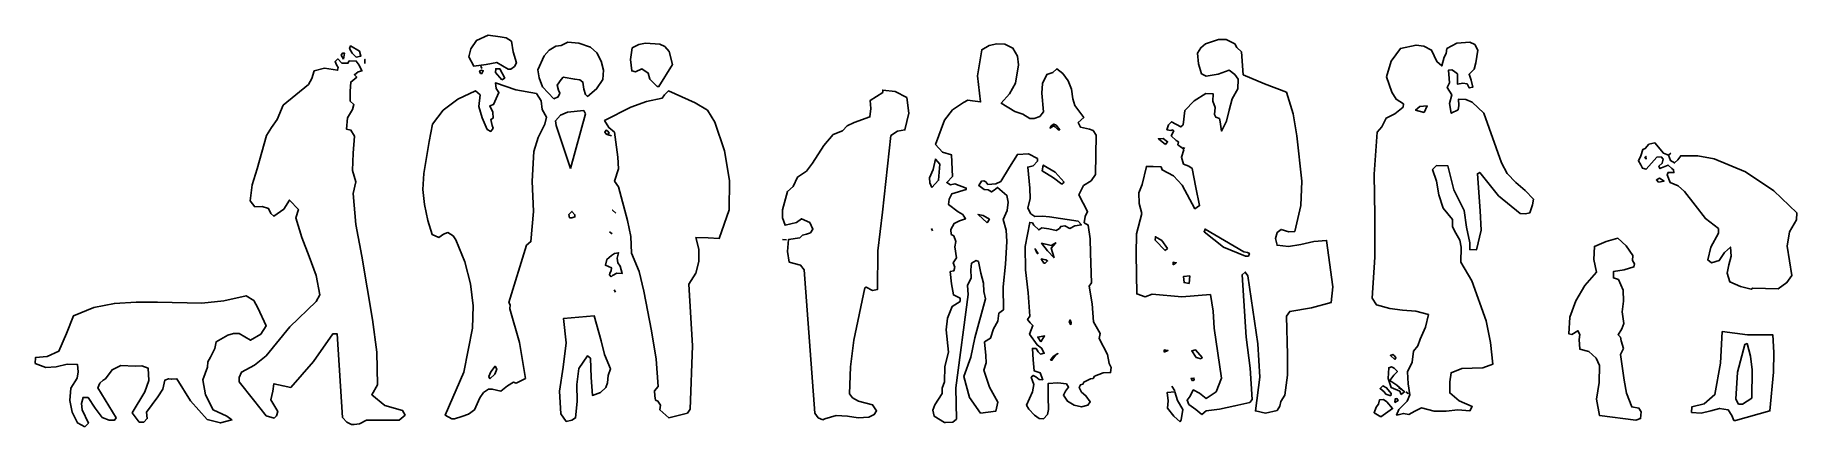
# Model space of a CAD drawing. Header units: metres. Extents: x 28 to 35.52, y 51.07 to 52.74.
import ezdxf

# ---------------------------------------------------------------- set-up
doc = ezdxf.new("R2010")
doc.units = ezdxf.units.M
doc.header["$MEASUREMENT"] = 0
doc.layers.add('PIBITOS', color=8, linetype='Continuous')

msp = doc.modelspace()

# ---------------------------------------------------------------- linework, layer by layer
at = {"layer": 'PIBITOS', "linetype": 'Continuous'}
for points in [[(30.0222, 52.5952), (29.9739, 52.6237), (29.9287, 52.6149), (29.8758, 52.6082), (29.8551, 52.6478), (29.8637, 52.6809), (29.888, 52.7175), (29.9373, 52.7399), (29.988, 52.7329), (30.0134, 52.7284), (30.0365, 52.7142), (30.0433, 52.6691), (30.0579, 52.6218), (30.0498, 52.6063), (30.0339, 52.595), (30.0222, 52.5952)], [(32.9839, 51.1197), (32.9589, 51.1398), (32.9281, 51.162), (32.9207, 51.1797), (32.9347, 51.197), (32.9471, 51.2241), (32.9741, 51.2099), (33.003, 51.1877), (33.0447, 51.2161), (33.0675, 51.2743), (33.037, 51.4881), (33.0327, 51.5606), (33.0206, 51.6313), (32.8992, 51.6222), (32.7723, 51.6329), (32.7427, 51.6218), (32.7058, 51.6343), (32.7037, 51.8045), (32.7056, 51.8905), (32.7271, 51.9781), (32.7163, 52.0213), (32.7153, 52.0663), (32.7298, 52.1012), (32.7472, 52.1791), (32.7765, 52.1784), (32.8097, 52.1777), (32.8153, 52.1639), (32.8636, 52.1393), (32.8999, 52.0994), (32.9544, 51.9985), (32.9743, 52.0117), (32.9583, 52.0884), (32.9426, 52.1708), (32.9291, 52.1809), (32.9058, 52.1893), (32.8967, 52.2188), (32.9071, 52.2499), (32.8976, 52.2599), (32.8822, 52.2719), (32.8844, 52.2836), (32.8748, 52.2897), (32.8537, 52.3097), (32.864, 52.331), (32.8601, 52.335), (32.8523, 52.3332), (32.8347, 52.3356), (32.8411, 52.3569), (32.855, 52.3703), (32.8937, 52.348), (32.9037, 52.3575), (32.9109, 52.418), (32.9509, 52.4601), (33.0005, 52.4903), (33.0317, 52.4896), (33.0311, 52.4584), (33.0402, 52.4308), (33.0376, 52.4015), (33.0432, 52.3896), (33.0587, 52.3834), (33.0623, 52.3697), (33.0673, 52.3304), (33.0898, 52.373), (33.1006, 52.4197), (33.1134, 52.4683), (33.1378, 52.5108), (33.1387, 52.5518), (33.1255, 52.5717), (33.1005, 52.5898), (33.0532, 52.5733), (33.0021, 52.5646), (32.9828, 52.5748), (32.97, 52.6181), (32.9652, 52.6632), (32.9794, 52.6864), (32.9993, 52.7035), (33.0545, 52.7219), (33.0877, 52.7211), (33.1245, 52.7027), (33.1339, 52.6869), (33.1531, 52.6688), (33.1607, 52.5709), (33.2517, 52.5317), (33.3448, 52.4964), (33.3741, 52.4038), (33.3896, 52.3096), (33.4107, 52.1155), (33.4065, 52.012), (33.3806, 51.9011), (33.3551, 51.8997), (33.3221, 51.9102), (33.3062, 51.8968), (33.2978, 51.8716), (33.3049, 51.8421), (33.3537, 51.8371), (33.4067, 51.8457), (33.4618, 51.8582), (33.5166, 51.8628), (33.5436, 51.6647), (33.5362, 51.5984), (33.4516, 51.5748), (33.3593, 51.5593), (33.3452, 51.54), (33.3494, 51.3737), (33.3494, 51.2876), (33.3377, 51.2018), (33.3215, 51.1748), (33.3172, 51.1553), (33.305, 51.1361), (33.2559, 51.1254), (33.213, 51.1342), (33.2319, 51.2785), (33.2233, 51.4214), (33.1808, 51.7118), (33.1694, 51.7277), (33.1555, 51.7163), (33.1731, 51.4499), (33.1897, 51.3166), (33.1985, 51.1834), (33.1884, 51.1699), (33.1255, 51.1557), (33.0587, 51.1415), (33.0018, 51.1349), (32.9839, 51.1197)], [(29.319, 52.6381), (29.3096, 52.654), (29.3157, 52.6636), (29.3235, 52.6634), (29.319, 52.6381)], [(29.374, 52.6467), (29.3567, 52.6627), (29.3454, 52.6825), (29.3496, 52.6942), (29.3882, 52.6718), (29.3936, 52.6502), (29.374, 52.6467)], [(30.2169, 52.4677), (30.1691, 52.5196), (30.1543, 52.5571), (30.1492, 52.5924), (30.176, 52.6524), (30.198, 52.6754), (30.2257, 52.6924), (30.2493, 52.6958), (30.277, 52.7108), (30.3238, 52.7059), (30.3743, 52.6891), (30.4012, 52.6651), (30.4199, 52.6295), (30.4288, 52.5901), (30.426, 52.5511), (30.3997, 52.5106), (30.3618, 52.4782), (30.3522, 52.4862), (30.3449, 52.5099), (30.3417, 52.5393), (30.3282, 52.5493), (30.3067, 52.5518), (30.258, 52.5607), (30.2481, 52.5511), (30.2319, 52.526), (30.2372, 52.5044), (30.2428, 52.4925), (30.2366, 52.477), (30.2169, 52.4677)], [(30.6581, 52.5205), (30.6275, 52.5525), (30.6203, 52.5781), (30.5933, 52.5963), (30.5656, 52.5832), (30.55, 52.5875), (30.5453, 52.6365), (30.5522, 52.6852), (30.5799, 52.7002), (30.6094, 52.7055), (30.6699, 52.7022), (30.6912, 52.6919), (30.7103, 52.67), (30.7247, 52.6149), (30.6659, 52.5204), (30.6581, 52.5205)], [(31.8859, 51.0852), (31.8415, 51.1117), (31.8362, 51.1372), (31.8446, 51.1605), (31.875, 51.2087), (31.8755, 51.2322), (31.8859, 51.2593), (31.8873, 51.3238), (31.9024, 51.3861), (31.8927, 51.4802), (31.8977, 51.5309), (31.9184, 51.5813), (31.9521, 51.6021), (31.9524, 51.6158), (31.9234, 51.6301), (31.9147, 51.6772), (31.91, 51.7301), (31.9257, 51.7337), (31.9299, 51.7492), (31.9225, 51.767), (31.9367, 51.7882), (31.9299, 51.8353), (31.9343, 51.8587), (31.925, 51.8823), (31.9134, 51.8885), (31.912, 51.91), (31.9262, 51.9351), (31.9499, 51.9463), (31.9756, 51.9556), (31.9642, 51.9734), (31.943, 51.9856), (31.9026, 52.0158), (31.905, 52.0393), (31.9173, 52.0625), (31.9783, 52.0807), (31.9785, 52.0865), (31.93, 52.1052), (31.9103, 52.0998), (31.8949, 52.1099), (31.9189, 52.1367), (31.9151, 52.2287), (31.8762, 52.2394), (31.8476, 52.2733), (31.8851, 52.3761), (31.9193, 52.4203), (31.967, 52.4525), (31.9848, 52.4619), (32.0043, 52.4595), (32.0394, 52.4548), (32.0262, 52.5666), (32.0443, 52.6777), (32.076, 52.6965), (32.1094, 52.7036), (32.1426, 52.7009), (32.1775, 52.6845), (32.1963, 52.6509), (32.2013, 52.6136), (32.1879, 52.5356), (32.1634, 52.4892), (32.1273, 52.449), (32.1852, 52.4144), (32.2201, 52.4019), (32.249, 52.3837), (32.2686, 52.3833), (32.2923, 52.3925), (32.3083, 52.4117), (32.3003, 52.4921), (32.3032, 52.5331), (32.3217, 52.5718), (32.3473, 52.581), (32.3652, 52.5963), (32.3902, 52.5762), (32.413, 52.5444), (32.4278, 52.5088), (32.4328, 52.4677), (32.442, 52.4401), (32.4799, 52.3884), (32.456, 52.3674), (32.4653, 52.3476), (32.5043, 52.3389), (32.5198, 52.3327), (32.533, 52.3129), (32.5293, 52.1448), (32.5111, 52.1178), (32.4794, 52.097), (32.459, 52.0583), (32.4965, 51.9871), (32.4862, 51.9658), (32.4817, 51.9385), (32.4991, 51.9283), (32.5076, 51.8695), (32.5082, 51.8088), (32.5132, 51.6816), (32.5031, 51.6681), (32.5151, 51.5916), (32.5213, 51.5152), (32.5495, 51.4657), (32.5451, 51.4442), (32.5808, 51.375), (32.5878, 51.3377), (32.5972, 51.3199), (32.5947, 51.2984), (32.5634, 51.2972), (32.5259, 51.2823), (32.5198, 51.2727), (32.5081, 51.271), (32.4804, 51.2579), (32.4763, 51.2482), (32.4665, 51.2465), (32.4603, 51.2349), (32.4697, 51.2151), (32.4889, 51.1991), (32.5079, 51.1732), (32.4978, 51.1597), (32.4702, 51.1525), (32.4391, 51.1591), (32.4101, 51.1754), (32.3931, 51.2012), (32.4013, 51.2186), (32.4154, 51.2359), (32.4059, 51.2498), (32.3688, 51.2545), (32.3277, 51.2515), (32.3284, 51.1928), (32.3291, 51.14), (32.3248, 51.1186), (32.3087, 51.1013), (32.2892, 51.1018), (32.2699, 51.1159), (32.2451, 51.1419), (32.2357, 51.1597), (32.2604, 51.2158), (32.267, 51.247), (32.2559, 51.2785), (32.2639, 51.2862), (32.2755, 51.28), (32.2889, 51.268), (32.3046, 51.2677), (32.2935, 51.2973), (32.2683, 51.3056), (32.2634, 51.3527), (32.2606, 51.4016), (32.2762, 51.4013), (32.2857, 51.3874), (32.2953, 51.3774), (32.311, 51.381), (32.2997, 51.4027), (32.2805, 51.4168), (32.2483, 51.4625), (32.2628, 51.4994), (32.2513, 51.5114), (32.2399, 51.5253), (32.2499, 51.5388), (32.2424, 51.6387), (32.2308, 51.7367), (32.2291, 51.8365), (32.249, 51.9397), (32.2607, 51.9375), (32.2664, 51.9276), (32.2874, 51.9076), (32.3013, 51.9171), (32.3306, 51.9125), (32.3617, 51.906), (32.3756, 51.9135), (32.3816, 51.9231), (32.3993, 51.9247), (32.4206, 51.9144), (32.4423, 51.9257), (32.4698, 51.929), (32.4564, 51.9449), (32.3336, 51.9633), (32.3044, 51.9659), (32.2711, 51.9647), (32.2538, 51.9768), (32.2406, 52.0006), (32.2513, 52.0414), (32.2503, 52.0864), (32.2406, 52.1766), (32.2641, 52.1819), (32.2822, 52.2011), (32.2824, 52.2128), (32.2438, 52.2332), (32.1968, 52.2303), (32.1623, 52.1763), (32.1258, 52.1146), (32.104, 52.1053), (32.0707, 52.1021), (32.0612, 52.114), (32.0535, 52.1181), (32.0437, 52.1164), (32.0315, 52.0971), (32.0546, 52.0809), (32.0722, 52.0786), (32.0857, 52.0705), (32.0976, 52.078), (32.1115, 52.0895), (32.1518, 52.0553), (32.157, 52.0259), (32.1524, 51.9908), (32.1359, 51.952), (32.1485, 51.9068), (32.1514, 51.8578), (32.1454, 51.7621), (32.1354, 51.6645), (32.1371, 51.5667), (32.1172, 51.5515), (32.1126, 51.5183), (32.0943, 51.4855), (32.0816, 51.4447), (32.0559, 51.4296), (32.0624, 51.3708), (32.0637, 51.3395), (32.0532, 51.3084), (32.077, 51.2355), (32.1128, 51.1722), (32.1041, 51.1332), (32.0394, 51.1249), (31.992, 51.1924), (31.9685, 51.281), (31.9977, 51.3644), (32.0152, 51.4462), (32.0599, 51.6134), (32.0528, 51.6448), (32.0516, 51.6801), (32.0408, 51.7233), (32.0302, 51.7725), (32.0205, 51.7766), (32.0007, 51.7653), (31.9981, 51.738), (31.9993, 51.7027), (31.9829, 51.6698), (31.986, 51.6326), (31.9342, 51.2328), (31.9371, 51.0998), (31.9212, 51.0864), (31.8898, 51.0852), (31.8859, 51.0852)], [(33.815, 51.117), (33.8253, 51.1402), (33.8414, 51.1575), (33.8613, 51.1766), (33.8717, 51.2037), (33.8649, 51.2508), (33.8622, 51.3017), (33.8826, 51.3423), (33.8876, 51.3892), (33.9057, 51.4122), (33.9161, 51.4414), (33.9387, 51.4917), (33.9516, 51.5462), (33.8972, 51.5611), (33.8406, 51.5643), (33.786, 51.5714), (33.7296, 51.5882), (33.7107, 51.616), (33.7224, 51.7918), (33.7224, 51.9678), (33.7204, 52.1458), (33.7322, 52.3255), (33.7523, 52.3485), (33.7707, 52.3853), (33.8083, 52.404), (33.8441, 52.4326), (33.8444, 52.4463), (33.8136, 52.4665), (33.7947, 52.4963), (33.7726, 52.5613), (33.7917, 52.6293), (33.832, 52.6832), (33.8988, 52.6974), (33.932, 52.6927), (33.9649, 52.6763), (33.9873, 52.6269), (34.0084, 52.6089), (34.019, 52.6458), (34.0271, 52.6613), (34.0296, 52.6827), (34.0731, 52.7052), (34.1279, 52.7099), (34.1492, 52.6996), (34.1624, 52.6759), (34.1534, 52.6213), (34.1469, 52.5941), (34.1249, 52.5731), (34.1341, 52.5474), (34.1413, 52.5179), (34.1256, 52.5144), (34.1162, 52.5322), (34.0986, 52.5345), (34.0751, 52.5311), (34.0761, 52.5741), (34.0588, 52.5882), (34.051, 52.5923), (34.0373, 52.5906), (34.0404, 52.5554), (34.042, 52.5358), (34.0318, 52.5164), (34.0506, 52.4847), (34.042, 52.4478), (34.0489, 52.4065), (34.0785, 52.4215), (34.0809, 52.4391), (34.0795, 52.4665), (34.1108, 52.4658), (34.1379, 52.4535), (34.1878, 52.4074), (34.2632, 52.1945), (34.2877, 52.149), (34.324, 52.111), (34.3643, 52.0769), (34.4006, 52.0389), (34.3962, 52.0155), (34.3837, 51.9806), (34.366, 51.9771), (34.3426, 51.9776), (34.2504, 52.054), (34.1704, 52.1535), (34.1605, 52.1479), (34.1727, 51.9892), (34.1767, 51.9069), (34.1573, 51.8233), (34.1279, 51.8239), (34.1286, 51.8532), (34.1144, 51.9201), (34.1042, 51.9907), (34.0593, 52.0797), (34.0341, 52.1819), (33.9853, 52.183), (33.9692, 52.1658), (33.9858, 52.1165), (33.9962, 52.0576), (34.0145, 52.0005), (34.0545, 51.9527), (34.0538, 51.9214), (34.0688, 51.8937), (34.0858, 51.864), (34.091, 51.8345), (34.0896, 51.77), (34.1367, 51.6907), (34.1975, 51.5192), (34.217, 51.4269), (34.2267, 51.3347), (34.1833, 51.3181), (34.1383, 51.3171), (34.0933, 51.3162), (34.0479, 51.2976), (34.0431, 51.2586), (34.0421, 51.2117), (34.0824, 51.1776), (34.1385, 51.1528), (34.1284, 51.1355), (34.0776, 51.1385), (34.0266, 51.1338), (33.9758, 51.133), (33.9213, 51.1479), (33.8936, 51.1328), (33.8679, 51.1197), (33.8445, 51.1241), (33.817, 51.1169), (33.815, 51.117)], [(29.353, 51.0766), (29.3337, 51.0869), (29.3145, 51.1068), (29.2931, 51.4633), (29.2735, 51.4637), (29.1907, 51.3462), (29.0944, 51.2349), (29.0613, 51.2415), (29.0224, 51.2502), (29.0178, 51.219), (29.0091, 51.182), (29.0393, 51.1325), (29.033, 51.113), (29.0231, 51.1035), (28.99, 51.114), (28.9348, 51.1817), (28.8739, 51.2593), (28.8743, 51.2769), (28.8846, 51.3002), (28.94, 51.3302), (28.9898, 51.3702), (29.0903, 51.4932), (29.2023, 51.6022), (29.2185, 51.6311), (29.2028, 51.7136), (29.1733, 51.7945), (29.1418, 51.8754), (29.1163, 51.96), (29.1268, 51.995), (29.0886, 52.035), (29.0643, 51.9964), (29.0225, 51.966), (29.0091, 51.978), (28.9998, 51.9998), (28.9726, 52.0082), (28.9413, 52.0069), (28.9204, 52.0328), (28.9297, 52.1011), (28.9507, 52.169), (28.991, 52.3109), (29.0114, 52.3457), (29.0356, 52.3803), (29.0624, 52.4404), (29.1699, 52.5299), (29.1842, 52.555), (29.1947, 52.5881), (29.238, 52.5988), (29.2945, 52.5898), (29.2967, 52.6015), (29.2891, 52.6134), (29.2836, 52.6272), (29.2956, 52.6386), (29.3128, 52.6207), (29.3382, 52.6201), (29.3443, 52.6297), (29.3736, 52.6291), (29.3869, 52.6112), (29.3981, 52.5875), (29.3824, 52.5839), (29.3664, 52.5706), (29.376, 52.5606), (29.3501, 52.5396), (29.3473, 52.5006), (29.3483, 52.4575), (29.3636, 52.4435), (29.3573, 52.4221), (29.337, 52.3874), (29.332, 52.3386), (29.3514, 52.3343), (29.3665, 52.3085), (29.361, 52.2363), (29.3574, 52.162), (29.372, 52.1128), (29.3611, 52.0641), (29.3719, 51.9309), (29.3982, 51.7954), (29.4431, 51.5245), (29.4615, 51.3852), (29.4643, 51.2463), (29.4399, 51.2038), (29.4956, 51.1576), (29.5714, 51.1364), (29.5827, 51.1166), (29.5568, 51.0956), (29.4179, 51.0948), (29.3883, 51.0798), (29.3647, 51.0764), (29.353, 51.0766)], [(29.4105, 52.6185), (29.4109, 52.6361), (29.4105, 52.6185)], [(29.9044, 52.5763), (29.9007, 52.5862), (29.9086, 52.5899), (29.9164, 52.5878), (29.9103, 52.5762), (29.9044, 52.5763)], [(29.9107, 52.5977), (29.9051, 52.6076)], [(29.9957, 52.5489), (29.969, 52.5807), (29.9694, 52.5964), (29.987, 52.596), (30.0076, 52.5564), (29.9957, 52.5489)], [(29.7818, 51.1004), (29.7529, 51.1167), (29.8332, 51.3007), (29.8706, 51.4877), (29.8727, 51.5835), (29.8611, 51.6776), (29.8377, 51.772), (29.7987, 51.8648), (29.7874, 51.8826), (29.7642, 51.8968), (29.7464, 51.8894), (29.7266, 51.8761), (29.6975, 51.8885), (29.6793, 51.9476), (29.6652, 52.0164), (29.6588, 52.081), (29.6622, 52.1494), (29.6848, 52.2858), (29.7001, 52.3598), (29.7445, 52.4195), (29.8081, 52.4669), (29.8832, 52.5024), (29.9024, 52.4844), (29.8974, 52.4356), (29.9119, 52.3864), (29.9324, 52.3371), (29.9478, 52.3289), (29.9579, 52.3424), (29.9542, 52.3542), (29.9489, 52.3797), (29.9588, 52.3854), (29.9575, 52.4108), (29.9444, 52.4385), (29.9601, 52.444), (29.9828, 52.4944), (29.9714, 52.5122), (29.968, 52.5358), (30.0554, 52.5065), (30.1431, 52.4908), (30.1639, 52.4591), (30.167, 52.4219), (30.1858, 52.3901), (30.1793, 52.359), (30.1507, 52.3029), (30.1317, 52.2427), (30.125, 52.1157), (30.13, 51.9865), (30.1193, 51.8577), (30.1014, 51.8424), (30.0256, 51.5977), (30.0312, 51.5878), (30.0289, 51.5702), (30.0707, 51.4265), (30.0966, 51.2734), (30.0571, 51.2528), (30.0454, 51.2569), (30.0196, 51.2419), (29.9918, 51.219), (29.9548, 51.2276), (29.9392, 51.228), (29.9173, 51.2128), (29.9012, 51.1897), (29.8785, 51.1394), (29.8527, 51.1204), (29.8251, 51.1112), (29.7936, 51.1002), (29.7818, 51.1004)], [(30.709, 51.1054), (30.6706, 51.1395), (30.673, 51.159), (30.6617, 51.1768), (30.652, 51.181), (30.6485, 51.1986), (30.647, 51.2202), (30.6631, 51.2394), (30.6539, 51.355), (30.635, 51.4767), (30.6016, 51.6456), (30.582, 51.7301), (30.5485, 51.8091), (30.5462, 51.8796), (30.532, 51.9483), (30.4941, 52.0919), (30.477, 52.1158), (30.4939, 52.1682), (30.4911, 52.2191), (30.4758, 52.3251), (30.4528, 52.3451), (30.4339, 52.3749), (30.5466, 52.433), (30.6137, 52.457), (30.6805, 52.4711), (30.6906, 52.4846), (30.7066, 52.5019), (30.8208, 52.4504), (30.873, 52.42), (30.9051, 52.3684), (30.9454, 52.2462), (30.968, 52.1186), (30.9653, 51.9935), (30.9234, 51.8712), (30.8766, 51.8742), (30.8238, 51.8754), (30.8364, 51.8262), (30.8372, 51.7734), (30.8243, 51.7228), (30.794, 51.6765), (30.8096, 51.4122), (30.7998, 51.1425), (30.7877, 51.1251), (30.709, 51.1054)], [(31.3659, 51.0967), (31.3466, 51.105), (31.3314, 51.1249), (31.2862, 51.738), (31.271, 51.7579), (31.2224, 51.7707), (31.2156, 51.8159), (31.2187, 51.8667), (31.2677, 51.8734), (31.2797, 51.8849), (31.2955, 51.8904), (31.3132, 51.8959), (31.3233, 51.9113), (31.3102, 51.939), (31.2754, 51.9554), (31.2535, 51.9402), (31.2044, 51.9276), (31.1933, 51.9591), (31.1941, 51.9943), (31.2154, 52.0721), (31.2393, 52.0931), (31.2578, 52.1337), (31.2955, 52.1583), (31.3217, 52.193), (31.3703, 52.2682), (31.4105, 52.3162), (31.4499, 52.3309), (31.4699, 52.352), (31.4996, 52.367), (31.5666, 52.3909), (31.5713, 52.426), (31.5682, 52.4613), (31.6217, 52.4953), (31.622, 52.5051), (31.6747, 52.5), (31.7249, 52.4735), (31.7332, 52.4068), (31.716, 52.3348), (31.6846, 52.3297), (31.6568, 52.3107), (31.6202, 51.983), (31.6009, 51.8191), (31.5992, 51.6529), (31.5776, 51.6495), (31.5506, 51.6637), (31.5446, 51.66), (31.4986, 51.4361), (31.4844, 51.3229), (31.4799, 51.2077), (31.4932, 51.1898), (31.5183, 51.1755), (31.5786, 51.1605), (31.5956, 51.1347), (31.5855, 51.1193), (31.5618, 51.1081), (31.5167, 51.1051), (31.4719, 51.112), (31.4231, 51.115), (31.3738, 51.1005), (31.3659, 51.0967)], [(33.9335, 52.4091), (33.8966, 52.4197), (33.9146, 52.4349), (33.9459, 52.4381), (33.9335, 52.4091)], [(30.2886, 52.1708), (30.2281, 52.354), (30.2246, 52.3736), (30.2466, 52.3986), (30.2763, 52.4116), (30.3449, 52.4179), (30.3524, 52.4041), (30.2886, 52.1708)], [(32.3619, 52.3558), (32.3619, 52.3558), (32.3771, 52.3359), (32.3712, 52.336), (32.3578, 52.3481), (32.3501, 52.3521), (32.3362, 52.3427), (32.3403, 52.3523), (32.3522, 52.3599), (32.3619, 52.3558)], [(30.4443, 52.314), (30.4348, 52.326), (30.4408, 52.3337), (30.4485, 52.3296), (30.4542, 52.3216), (30.4443, 52.314)], [(30.4501, 52.3139), (30.4637, 52.3097)], [(32.8294, 52.2731), (32.7987, 52.2972), (32.8183, 52.2988), (32.8375, 52.2847), (32.8294, 52.2731)], [(35.329, 51.6546), (35.2842, 51.6654), (35.2377, 51.686), (35.2268, 51.7234), (35.2335, 51.7584), (35.2441, 51.7954), (35.241, 51.8345), (35.2151, 51.8116), (35.1928, 51.7769), (35.1594, 51.7679), (35.144, 51.78), (35.1569, 51.8344), (35.1895, 51.8944), (35.19, 51.9139), (35.1342, 51.9562), (35.0905, 52.0139), (35.0448, 52.0716), (35.018, 52.0957), (34.9831, 52.1101), (34.9701, 52.1437), (34.9742, 52.1534), (34.9997, 52.1528), (34.998, 52.1646), (34.9903, 52.1706), (34.9749, 52.1846), (34.9394, 52.1698), (34.9357, 52.1796), (34.9497, 52.193), (34.954, 52.2105), (34.9444, 52.2205), (34.9268, 52.219), (34.8807, 52.1672), (34.8651, 52.1714), (34.8576, 52.1853), (34.8482, 52.2031), (34.8585, 52.2244), (34.8669, 52.2516), (34.8768, 52.2553), (34.8928, 52.2745), (34.9184, 52.2798), (34.9546, 52.2359), (34.9759, 52.2276), (34.9851, 52.204), (35.0025, 52.1938), (35.0165, 52.2072), (35.0286, 52.2245), (35.101, 52.2249), (35.1711, 52.2116), (35.3048, 52.1558), (35.4263, 52.0749), (35.5239, 51.9808), (35.5233, 51.9515), (35.4928, 51.8994), (35.4836, 51.839), (35.5024, 51.7134), (35.4821, 51.6825), (35.4444, 51.656), (35.3369, 51.6584), (35.329, 51.6546)], [(31.8318, 52.0898), (31.8225, 52.1095), (31.821, 52.1311), (31.8374, 52.1659), (31.8462, 52.2107), (31.8653, 52.1888), (31.8599, 52.1204), (31.8318, 52.0898)], [(32.9112, 52.2556), (32.9015, 52.2598)], [(34.8816, 52.2102), (34.8759, 52.2162), (34.8799, 52.2219), (34.8816, 52.2102)], [(34.9759, 52.2276), (34.9858, 52.2353)], [(32.3856, 52.103), (32.351, 52.1311), (32.3028, 52.1596), (32.3072, 52.1849), (32.3574, 52.1544), (32.3956, 52.1125), (32.3856, 52.103)], [(34.9342, 52.1112), (34.9246, 52.1212), (34.9385, 52.1287), (34.9578, 52.1166), (34.9342, 52.1112)], [(30.2839, 51.9597), (30.2822, 51.9734), (30.2943, 51.9868), (30.3076, 51.9728), (30.3074, 51.9631), (30.2937, 51.9594), (30.2839, 51.9597)], [(30.4818, 51.9788), (30.4685, 51.9927), (30.4818, 51.9788)], [(32.0671, 51.9379), (32.0288, 51.9739), (32.0502, 51.9696), (32.0772, 51.9533), (32.0671, 51.9379)], [(30.4662, 51.8911), (30.4547, 51.8992)], [(31.8336, 51.9039), (31.8299, 51.9138)], [(33.1709, 51.7962), (33.0759, 51.8335), (32.9933, 51.8998), (32.9975, 51.9115), (33.1635, 51.8139), (33.1791, 51.8116), (33.1868, 51.8075), (33.1827, 51.7959), (33.1709, 51.7962)], [(31.1932, 51.8672), (31.2108, 51.8649)], [(32.2852, 51.8059), (32.2738, 51.8238), (32.272, 51.8277), (32.2794, 51.81), (32.2852, 51.8059)], [(32.3533, 51.7888), (32.3246, 51.8188), (32.2999, 51.8506), (32.3407, 51.8419), (32.3605, 51.8532), (32.3405, 51.8301), (32.3533, 51.7888)], [(32.8272, 51.8194), (32.7852, 51.8634), (32.7855, 51.879), (32.8125, 51.8627), (32.8372, 51.829), (32.8272, 51.8194)], [(34.8374, 51.0944), (34.6814, 51.1154), (34.6693, 51.1842), (34.6806, 51.2563), (34.6822, 51.3286), (34.6673, 51.3602), (34.6366, 51.3883), (34.5977, 51.3989), (34.5947, 51.4401), (34.5971, 51.4615), (34.5897, 51.4773), (34.5639, 51.4603), (34.5503, 51.4645), (34.5557, 51.5348), (34.5808, 51.6047), (34.6194, 51.6703), (34.6695, 51.7279), (34.657, 51.7809), (34.6602, 51.8376), (34.7096, 51.858), (34.7607, 51.8725), (34.7952, 51.8405), (34.8236, 51.7988), (34.8232, 51.7773), (34.8307, 51.7634), (34.8284, 51.7498), (34.7871, 51.737), (34.7419, 51.7302), (34.7413, 51.7028), (34.7627, 51.6965), (34.7832, 51.651), (34.7841, 51.6041), (34.7792, 51.5572), (34.7859, 51.5082), (34.7776, 51.4849), (34.7614, 51.4598), (34.771, 51.4499), (34.7745, 51.4341), (34.7836, 51.4007), (34.7713, 51.3755), (34.7864, 51.2657), (34.797, 51.2107), (34.8191, 51.1515), (34.8503, 51.1469), (34.8597, 51.1311), (34.8571, 51.1018), (34.8374, 51.0944)], [(30.4622, 51.7073), (30.4545, 51.7153), (30.4566, 51.7231), (30.4627, 51.7328), (30.463, 51.7464), (30.4378, 51.7568), (30.4443, 51.7821), (30.4642, 51.7992), (30.4761, 51.8068), (30.4938, 51.8103), (30.4874, 51.787), (30.4909, 51.7673), (30.5003, 51.7534), (30.5094, 51.7219), (30.486, 51.7225), (30.4682, 51.7131), (30.4622, 51.7073)], [(32.3097, 51.7663), (32.2984, 51.7841), (32.3179, 51.7798), (32.3256, 51.7757), (32.3156, 51.7662), (32.3097, 51.7663)], [(32.8611, 51.758), (32.8613, 51.7697), (32.875, 51.7675), (32.8611, 51.758)], [(32.9297, 51.6783), (32.9083, 51.6827), (32.905, 51.7082), (32.9324, 51.7115), (32.9297, 51.6783)], [(28.2145, 51.0666), (28.1836, 51.0829), (28.1611, 51.1284), (28.1505, 51.1795), (28.1556, 51.2322), (28.1819, 51.2746), (28.1864, 51.3019), (28.1832, 51.3333), (28.1402, 51.3342), (28.093, 51.3235), (28.048, 51.3206), (28.0034, 51.3372), (28.0039, 51.3626), (28.0549, 51.3674), (28.1043, 51.3898), (28.1372, 51.4653), (28.1663, 51.541), (28.2531, 51.5762), (28.3415, 51.5938), (28.4336, 51.5996), (28.5255, 51.5995), (28.7151, 51.5953), (28.8092, 51.605), (28.9036, 51.6264), (28.9364, 51.6061), (28.9533, 51.5744), (28.9887, 51.4974), (28.9664, 51.4627), (28.9228, 51.4362), (28.8746, 51.4647), (28.8492, 51.4652), (28.8255, 51.4579), (28.776, 51.4297), (28.7695, 51.4005), (28.7511, 51.3637), (28.7409, 51.3444), (28.7384, 51.321), (28.7196, 51.2667), (28.7299, 51.2038), (28.7637, 51.1386), (28.8218, 51.1118), (28.8429, 51.0957), (28.7938, 51.0831), (28.7374, 51.0981), (28.6668, 51.1779), (28.6082, 51.2711), (28.5847, 51.2696), (28.573, 51.2718), (28.5573, 51.2663), (28.5486, 51.2274), (28.5263, 51.1946), (28.478, 51.1292), (28.4813, 51.1018), (28.4672, 51.0864), (28.4477, 51.0869), (28.4173, 51.1266), (28.472, 51.2154), (28.4888, 51.2639), (28.486, 51.3168), (28.4589, 51.3272), (28.4295, 51.3259), (28.3689, 51.3292), (28.3314, 51.3104), (28.3031, 51.2719), (28.2932, 51.2663), (28.2792, 51.2529), (28.271, 51.2335), (28.3483, 51.1047), (28.3422, 51.0951), (28.3188, 51.0956), (28.2897, 51.106), (28.2593, 51.1458), (28.229, 51.1914), (28.2075, 51.1919), (28.2011, 51.1666), (28.2044, 51.1392), (28.2305, 51.0819), (28.2145, 51.0666)], [(30.4803, 51.6424), (30.4746, 51.6523)], [(30.2705, 51.0896), (30.2478, 51.1214), (30.2421, 51.2193), (30.258, 51.3207), (30.2701, 51.426), (30.2588, 51.5299), (30.39, 51.5407), (30.419, 51.4345), (30.4333, 51.3755), (30.4593, 51.3143), (30.4489, 51.2852), (30.4463, 51.2539), (30.44, 51.2345), (30.4161, 51.2135), (30.3825, 51.2006), (30.3764, 51.277), (30.3743, 51.3592), (30.3608, 51.3693), (30.3244, 51.3153), (30.3151, 51.2471), (30.3174, 51.1747), (30.31, 51.1044), (30.2941, 51.095), (30.2705, 51.0896)], [(32.4251, 51.5017), (32.4176, 51.5155), (32.4217, 51.5232), (32.4254, 51.5114), (32.4251, 51.5017)], [(32.2964, 51.4302), (32.2832, 51.45), (32.3126, 51.4552), (32.2964, 51.4302)], [(35.2559, 51.093), (35.2466, 51.1147), (35.2315, 51.1385), (35.1945, 51.1452), (35.1571, 51.1343), (35.1158, 51.1254), (35.0748, 51.1283), (35.0753, 51.1517), (35.1284, 51.1642), (35.1743, 51.2043), (35.1988, 51.3387), (35.2057, 51.4735), (35.3129, 51.4594), (35.4224, 51.4589), (35.4267, 51.3845), (35.4248, 51.3005), (35.4094, 51.1346), (35.2618, 51.0928), (35.2559, 51.093)], [(32.3377, 51.351), (32.3498, 51.3664), (32.3696, 51.3797), (32.3597, 51.3721), (32.3436, 51.3509), (32.3377, 51.351)], [(32.8235, 51.3853), (32.8237, 51.3951), (32.8393, 51.3928), (32.8235, 51.3853)], [(32.9813, 51.3564), (32.9599, 51.3627), (32.941, 51.3905), (32.9567, 51.396), (32.9853, 51.3622), (32.9813, 51.3564)], [(33.8085, 51.3538), (33.7894, 51.3718), (33.7992, 51.3755), (33.8069, 51.3694), (33.8126, 51.3615), (33.8085, 51.3538)], [(35.2751, 51.163), (35.2638, 51.1847), (35.2703, 51.3), (35.3022, 51.4186), (35.3121, 51.4223), (35.3266, 51.3691), (35.3331, 51.3103), (35.3324, 51.1891), (35.2927, 51.1626), (35.2751, 51.163)], [(29.944, 51.2709), (29.9403, 51.2808), (29.9486, 51.3021), (29.9667, 51.3252), (29.9743, 51.3133), (29.966, 51.2919), (29.944, 51.2709)], [(33.8346, 51.2045), (33.829, 51.2184), (33.7922, 51.2348), (33.7794, 51.2723), (33.7823, 51.3191), (33.7942, 51.3228), (33.8058, 51.3167), (33.8191, 51.3027), (33.8032, 51.2874), (33.787, 51.2643), (33.8159, 51.2441), (33.8485, 51.216), (33.8346, 51.2045)], [(32.8913, 51.0885), (32.8644, 51.1125), (32.8378, 51.1464), (32.8404, 51.1776), (32.8354, 51.2129), (32.8687, 51.2161), (32.8796, 51.1787), (32.9022, 51.141), (32.8954, 51.0962), (32.8913, 51.0885)], [(32.8688, 51.22), (32.8555, 51.2399)], [(32.944, 51.2633), (32.9384, 51.2732), (32.9502, 51.2749), (32.9519, 51.2671), (32.944, 51.2633)], [(33.7914, 51.1996), (33.7701, 51.206), (33.7625, 51.2159), (33.7452, 51.23), (33.7572, 51.2415), (33.7726, 51.2333), (33.7917, 51.2094), (33.7914, 51.1996)], [(33.8351, 51.228), (33.8235, 51.2341)], [(33.8659, 51.2078), (33.8544, 51.2158)], [(33.7484, 51.1087), (33.7194, 51.1269), (33.7278, 51.1502), (33.7378, 51.1637), (33.7421, 51.1812), (33.7598, 51.1827), (33.7732, 51.1727), (33.7981, 51.1447), (33.7484, 51.1087)], [(33.8084, 51.1699), (33.8087, 51.1856), (33.8166, 51.1873), (33.8223, 51.1794), (33.8084, 51.1699)]]:
    msp.add_lwpolyline(points, dxfattribs=at)

doc.saveas('drawing.dxf')
